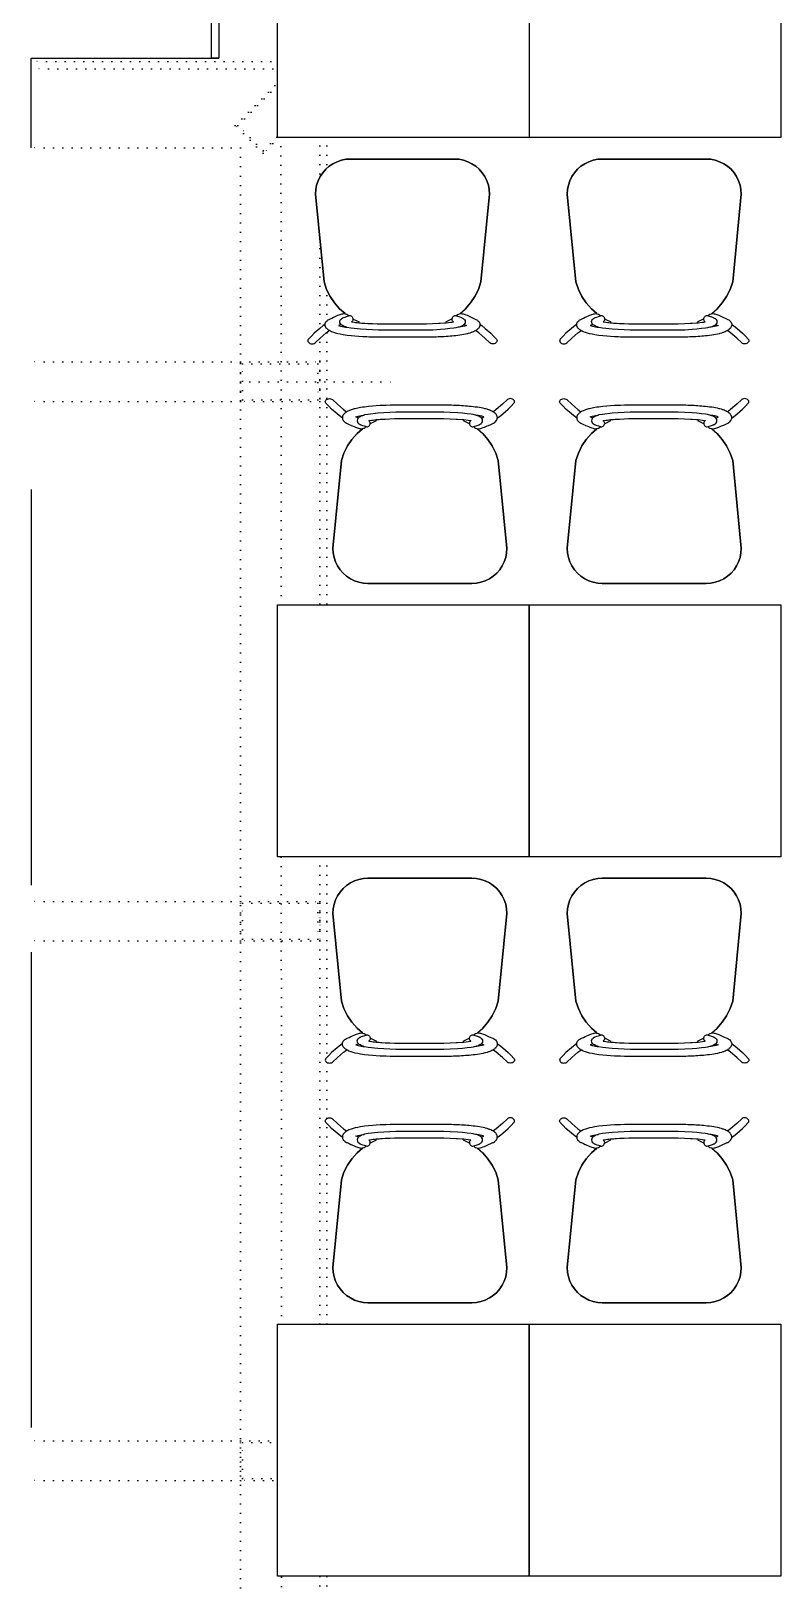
# Model space of a CAD drawing. Header units: inches. Extents: x 19839 to 37459, y -6108 to 838.
# Drawn here: x 36223.6 to 36432.1, y -1971.6 to -1539.6 of the extents above; entities that cross this region are included whole.
import ezdxf

# ---------------------------------------------------------------- set-up
doc = ezdxf.new("R2010")
doc.units = ezdxf.units.IN
doc.header["$MEASUREMENT"] = 0
for name, pattern in [('DASHDOTX2', [50.8, 25.4, -12.7, 0, -12.7]), ('DOT', [0.25, 0, -0.25]), ('DOTX2', [12.7, 0, -12.7])]:
    doc.linetypes.add(name, pattern=pattern)
for name, color, linetype in [('01_Existing Wall Hatch', 251, 'Continuous'), ('2-SPS-VLF', 11, 'Continuous'), ('AVM100_02_CELIK GIYDIRME-PROFIL', 10, 'Continuous'), ('AVM100_02_CELIK-GIYDIRME-AKS015', 21, 'DASHDOTX2'), ('AVM100_02_KAPEN-CAM-GORUNUS', 253, 'Continuous'), ('AVM100_02_KAPEN_GIYRDIRME CAM01', 83, 'Continuous'), ('AVM100_03_GOR_GIYDIRME-CELIK', 22, 'Continuous'), ('FURNITURE-ATA', 34, 'Continuous'), ('WIPEOUT-ATA', 185, 'DOTX2')]:
    doc.layers.add(name, color=color, linetype=linetype)

# ---------------------------------------------------------------- blocks, each defined once
blk = doc.blocks.new('zemin 2')
at = {"color": 0}
blk.add_line((22069.71, 3983.75), (22121.89, 3983.75), dxfattribs=at)
blk.add_lwpolyline([(22121.89, 4001.25), (22121.89, 3983.75), (22119.89, 3983.75), (22119.89, 4001.25)], close=True, dxfattribs=at)
blk.add_lwpolyline([(22069.71, 3958.75), (22069.71, 3983.75), (22121.89, 3983.75)], dxfattribs=at)
at = {"layer": '2-SPS-VLF', "color": 0, "linetype": 'DOT', "ltscale": 10}
blk.add_line((22127.97, 3958.75), (22069.71, 3958.75), dxfattribs=at)
blk.add_line((22127.97, 3958.75), (22069.71, 3958.75), dxfattribs=at)
at = {"layer": 'AVM100_02_CELIK GIYDIRME-PROFIL', "color": 0, "linetype": 'DOT', "ltscale": 10}
for p, q in [((22126.49, 3965.04), (22142.04, 3980.6)), ((22126.49, 3965.04), (22142.04, 3980.6)), ((22126.49, 3965.04), (22142.04, 3980.6)), ((22126.49, 3965.04), (22142.04, 3980.6)), ((22127.19, 3965.04), (22142.04, 3979.89)), ((22127.19, 3965.04), (22142.04, 3979.89)), ((22127.19, 3965.04), (22142.04, 3979.89)), ((22127.19, 3965.04), (22142.04, 3979.89)), ((22142.04, 3980.6), (22149.82, 3972.82)), ((22142.04, 3980.6), (22149.82, 3972.82)), ((22142.04, 3980.6), (22149.82, 3972.82)), ((22142.04, 3980.6), (22149.82, 3972.82)), ((22142.04, 3979.89), (22149.11, 3972.82)), ((22142.04, 3979.89), (22149.11, 3972.82)), ((22142.04, 3979.89), (22149.11, 3972.82)), ((22142.04, 3979.89), (22149.11, 3972.82)), ((22149.82, 3972.82), (22134.27, 3957.26)), ((22149.11, 3972.82), (22134.27, 3957.97)), ((22149.82, 3972.82), (22134.27, 3957.26)), ((22149.11, 3972.82), (22134.27, 3957.97)), ((22149.82, 3972.82), (22134.27, 3957.26)), ((22149.11, 3972.82), (22134.27, 3957.97)), ((22149.11, 3972.82), (22134.27, 3957.97)), ((22149.82, 3972.82), (22134.27, 3957.26)), ((22134.27, 3957.26), (22126.49, 3965.04)), ((22134.27, 3957.26), (22126.49, 3965.04)), ((22134.27, 3957.26), (22126.49, 3965.04)), ((22134.27, 3957.26), (22126.49, 3965.04)), ((22134.27, 3957.97), (22127.19, 3965.04)), ((22134.27, 3957.97), (22127.19, 3965.04)), ((22134.27, 3957.97), (22127.19, 3965.04)), ((22134.27, 3957.97), (22127.19, 3965.04)), ((22127.97, 3888.25), (22127.97, 3899.25)), ((22127.97, 3899.25), (22149.97, 3899.25)), ((22127.97, 3888.25), (22127.97, 3899.25)), ((22127.97, 3899.25), (22149.97, 3899.25)), ((22128.47, 3888.75), (22128.47, 3898.75)), ((22128.47, 3898.75), (22149.47, 3898.75)), ((22128.47, 3888.75), (22128.47, 3898.75)), ((22128.47, 3898.75), (22149.47, 3898.75)), ((22149.47, 3898.75), (22149.47, 3888.75)), ((22149.47, 3898.75), (22149.47, 3888.75)), ((22149.97, 3899.25), (22149.97, 3888.25)), ((22149.97, 3899.25), (22149.97, 3888.25)), ((22149.47, 3888.75), (22128.47, 3888.75)), ((22149.47, 3888.75), (22128.47, 3888.75)), ((22149.97, 3888.25), (22127.97, 3888.25)), ((22149.97, 3888.25), (22127.97, 3888.25)), ((22127.97, 3738.25), (22127.97, 3749.25)), ((22127.97, 3749.25), (22149.97, 3749.25)), ((22127.97, 3738.25), (22127.97, 3749.25)), ((22127.97, 3749.25), (22149.97, 3749.25)), ((22128.47, 3738.75), (22128.47, 3748.75)), ((22128.47, 3748.75), (22149.47, 3748.75)), ((22128.47, 3738.75), (22128.47, 3748.75)), ((22128.47, 3748.75), (22149.47, 3748.75)), ((22149.47, 3748.75), (22149.47, 3738.75)), ((22149.47, 3748.75), (22149.47, 3738.75)), ((22149.97, 3749.25), (22149.97, 3738.25)), ((22149.97, 3749.25), (22149.97, 3738.25)), ((22149.97, 3738.25), (22127.97, 3738.25)), ((22149.97, 3738.25), (22127.97, 3738.25)), ((22149.47, 3738.75), (22128.47, 3738.75)), ((22149.47, 3738.75), (22128.47, 3738.75)), ((22127.97, 3588.25), (22127.97, 3599.25)), ((22127.97, 3599.25), (22149.97, 3599.25)), ((22127.97, 3588.25), (22127.97, 3599.25)), ((22127.97, 3599.25), (22149.97, 3599.25)), ((22149.97, 3599.25), (22149.97, 3588.25)), ((22149.97, 3599.25), (22149.97, 3588.25)), ((22128.47, 3588.75), (22128.47, 3598.75)), ((22128.47, 3598.75), (22149.47, 3598.75)), ((22128.47, 3588.75), (22128.47, 3598.75)), ((22128.47, 3598.75), (22149.47, 3598.75)), ((22149.47, 3598.75), (22149.47, 3588.75)), ((22149.47, 3598.75), (22149.47, 3588.75)), ((22149.97, 3588.25), (22127.97, 3588.25)), ((22149.97, 3588.25), (22127.97, 3588.25)), ((22149.47, 3588.75), (22128.47, 3588.75)), ((22149.47, 3588.75), (22128.47, 3588.75))]:
    blk.add_line(p, q, dxfattribs=at)
at = {"layer": 'AVM100_02_CELIK-GIYDIRME-AKS015', "color": 0, "linetype": 'DOT', "ltscale": 10}
for p, q in [((22127.97, 3893.75), (22171.97, 3893.75)), ((22151.97, 3743.75), (22171.97, 3743.75)), ((22151.97, 3593.75), (22171.97, 3593.75))]:
    blk.add_line(p, q, dxfattribs=at)
at = {"layer": 'AVM100_02_KAPEN-CAM-GORUNUS', "color": 0, "linetype": 'DOT', "ltscale": 10}
blk.add_line((22139.19, 3969.54), (22139.64, 2924.56), dxfattribs=at)
at = {"layer": 'AVM100_02_KAPEN_GIYRDIRME CAM01', "color": 0, "linetype": 'DOT', "ltscale": 10}
for p, q in [((22151.97, 3982.75), (22069.71, 3982.75)), ((22149.97, 3980.75), (22069.71, 3980.75)), ((22149.97, 3982.75), (22149.97, 3509.55)), ((22149.97, 3982.75), (22149.97, 3509.55)), ((22151.97, 3982.75), (22151.97, 3509.55)), ((22151.97, 3982.75), (22151.97, 3509.55)), ((22149.97, 3744.75), (22151.97, 3744.75)), ((22149.97, 3744.75), (22151.97, 3744.75)), ((22149.97, 3742.75), (22151.97, 3742.75)), ((22149.97, 3742.75), (22151.97, 3742.75)), ((22149.97, 3594.75), (22151.97, 3594.75)), ((22149.97, 3594.75), (22151.97, 3594.75)), ((22149.97, 3592.75), (22151.97, 3592.75)), ((22149.97, 3592.75), (22151.97, 3592.75))]:
    blk.add_line(p, q, dxfattribs=at)
at = {"layer": 'AVM100_03_GOR_GIYDIRME-CELIK', "color": 0, "linetype": 'DOT', "ltscale": 10}
for p, q in [((22127.97, 3958.75), (22127.97, 2934.25, 0)), ((22127.97, 3899.25), (22069.71, 3899.25)), ((22127.97, 3888.25), (22069.71, 3888.25)), ((22127.97, 3749.25), (22069.71, 3749.25)), ((22127.97, 3738.25), (22069.71, 3738.25)), ((22127.97, 3599.25), (22069.71, 3599.25)), ((22127.97, 3588.25), (22069.71, 3588.25))]:
    blk.add_line(p, q, dxfattribs=at)
at = {"layer": 'AVM100_03_GOR_GIYDIRME-CELIK', "color": 0, "linetype": 'ByBlock'}
for p, q in [((22069.71, 3863.75), (22069.71, 3753.73)), ((22069.71, 3735.12), (22069.71, 3602.93))]:
    blk.add_line(p, q, dxfattribs=at)
blk = doc.blocks.new('thornet1')
blk.add_wipeout([(16835.53, -12716.7), (16835.76, -12715.53), (16836.67, -12713.34), (16838.12, -12711.45), (16840, -12710.01), (16841.07, -12709.48), (16843.96, -12708.83), (16846.34, -12708.96), (16852.41, -12709.56), (16861.16, -12710.42), (16867.28, -12711.02), (16870.14, -12712.13), (16872.75, -12713.71), (16874.29, -12715.06), (16875.5, -12716.44), (16875.65, -12715.48), (16876.18, -12714.09), (16876.92, -12712.47), (16877.5, -12711.64), (16878, -12711.3), (16878.48, -12711.01), (16879.36, -12709.89), (16880.62, -12708.45), (16882.34, -12706.86), (16882.83, -12706.9), (16883.17, -12707.25), (16883.34, -12707.91), (16883.17, -12708.57), (16882.68, -12709.12), (16881.86, -12709.97), (16880.93, -12711.04), (16879.95, -12712.29), (16880.21, -12712.93), (16880.77, -12714.78), (16881.33, -12718.54), (16881.6, -12723.15), (16881.61, -12729.45), (16881.61, -12739.01), (16881.52, -12741.65), (16881.33, -12744.15), (16880.94, -12747.1), (16880.44, -12749.14), (16880.22, -12750.76), (16881.18, -12751.92), (16882.29, -12753.16), (16883.08, -12753.97), (16883.34, -12754.78), (16883.11, -12755.55), (16882.65, -12755.85), (16882.16, -12755.72), (16880.47, -12754.06), (16878.9, -12752.23), (16878.34, -12751.49), (16877.3, -12750.84), (16876.56, -12749.46), (16875.8, -12747.65), (16875.59, -12747.01), (16874.9, -12746.93), (16874.29, -12747.63), (16872.29, -12749.28), (16870.67, -12750.3), (16868.25, -12751.34), (16867.28, -12751.67), (16845.12, -12753.84), (16844.02, -12753.95), (16840.97, -12753.16), (16838.56, -12751.63), (16837, -12749.84), (16835.76, -12747.15), (16835.45, -12744.81), (16835.45, -12736.61)]).dxf.layer = 'WIPEOUT-ATA'
at = {"layer": 'FURNITURE-ATA'}
for p, q in [((16839.01, -12710.67, 61.43), (16838.12, -12711.45, 61.43)), ((16839.01, -12710.67, 58.87), (16838.12, -12711.45, 58.87)), ((16840, -12710.01, 61.43), (16839.01, -12710.67, 61.43)), ((16840, -12710.01, 58.87), (16839.01, -12710.67, 58.87)), ((16841.07, -12709.48, 61.43), (16840, -12710.01, 61.43)), ((16841.07, -12709.48, 58.87), (16840, -12710.01, 58.87)), ((16842.19, -12709.1, 61.43), (16841.07, -12709.48, 61.43)), ((16842.19, -12709.1, 58.87), (16841.07, -12709.48, 58.87)), ((16843.36, -12708.87, 61.43), (16842.19, -12709.1, 61.43)), ((16843.36, -12708.87, 58.87), (16842.19, -12709.1, 58.87)), ((16844.56, -12708.79, 61.43), (16843.36, -12708.87, 61.43)), ((16844.56, -12708.79, 58.87), (16843.36, -12708.87, 58.87)), ((16867.28, -12711.02, 61.43), (16844.56, -12708.79, 61.43)), ((16867.28, -12711.02, 58.87), (16844.56, -12708.79, 58.87)), ((16869.23, -12711.68, 61.43), (16867.28, -12711.02, 61.43)), ((16869.23, -12711.68, 58.87), (16867.28, -12711.02, 58.87)), ((16836.14, -12714.41, 61.43), (16835.76, -12715.53, 61.43)), ((16836.14, -12714.41, 58.87), (16835.76, -12715.53, 58.87)), ((16836.67, -12713.34, 61.43), (16836.14, -12714.41, 61.43)), ((16836.67, -12713.34, 58.87), (16836.14, -12714.41, 58.87)), ((16836.14, -12714.41, 58.87), (16836.14, -12714.41, 61.43)), ((16837.33, -12712.35, 61.43), (16836.67, -12713.34, 61.43)), ((16837.33, -12712.35, 58.87), (16836.67, -12713.34, 58.87)), ((16836.67, -12713.34, 58.87), (16836.67, -12713.34, 61.43)), ((16838.12, -12711.45, 61.43), (16837.33, -12712.35, 61.43)), ((16838.12, -12711.45, 58.87), (16837.33, -12712.35, 58.87)), ((16871.06, -12712.58, 61.43), (16869.23, -12711.68, 61.43)), ((16871.06, -12712.58, 58.87), (16869.23, -12711.68, 58.87)), ((16869.23, -12711.68, 58.87), (16869.23, -12711.68, 61.43)), ((16872.75, -12713.71, 61.43), (16871.06, -12712.58, 61.43)), ((16872.75, -12713.71, 58.87), (16871.06, -12712.58, 58.87)), ((16871.06, -12712.58, 58.87), (16871.06, -12712.58, 61.43)), ((16874.29, -12715.06, 61.43), (16872.75, -12713.71, 61.43)), ((16874.29, -12715.06, 58.87), (16872.75, -12713.71, 58.87)), ((16872.75, -12713.71, 58.87), (16872.75, -12713.71, 61.43)), ((16875.5, -12716.44, 58.87), (16874.29, -12715.06, 58.87)), ((16835.53, -12716.7, 61.43), (16835.45, -12717.87, 61.43)), ((16835.53, -12716.7, 58.87), (16835.45, -12717.87, 58.87)), ((16835.45, -12717.87, 58.87), (16835.45, -12717.87, 61.43)), ((16835.45, -12717.87, 61.43), (16835.45, -12744.81, 61.43)), ((16835.45, -12717.87, 58.87), (16835.45, -12744.81, 58.87)), ((16835.76, -12715.53, 61.43), (16835.53, -12716.7, 61.43)), ((16835.76, -12715.53, 58.87), (16835.53, -12716.7, 58.87)), ((16835.53, -12716.7, 58.87), (16835.53, -12716.7, 61.43)), ((16835.76, -12715.53, 58.87), (16835.76, -12715.53, 61.43)), ((16877.67, -12720.12, 58.87), (16876.89, -12718.54, 58.87)), ((16876.91, -12744.1, 58.87), (16877.67, -12742.57, 58.87)), ((16877.67, -12742.57, 58.87), (16877.67, -12742.57, 61.43)), ((16835.45, -12744.81, 58.87), (16835.45, -12744.81, 61.43)), ((16835.45, -12744.81, 61.43), (16835.53, -12745.99, 61.43)), ((16835.45, -12744.81, 58.87), (16835.53, -12745.99, 58.87)), ((16835.53, -12745.99, 61.43), (16835.76, -12747.15, 61.43)), ((16835.53, -12745.99, 58.87), (16835.53, -12745.99, 61.43)), ((16835.53, -12745.99, 58.87), (16835.76, -12747.15, 58.87)), ((16835.76, -12747.15, 61.43), (16836.14, -12748.28, 61.43)), ((16835.76, -12747.15, 58.87), (16835.76, -12747.15, 61.43)), ((16835.76, -12747.15, 58.87), (16836.14, -12748.28, 58.87)), ((16874.29, -12747.63, 61.43), (16875.51, -12746.23, 120.3)), ((16874.29, -12747.63, 58.87), (16875.51, -12746.23, 117.75)), ((16875.51, -12746.23, 117.75), (16875.51, -12746.23, 120.3)), ((16836.14, -12748.28, 61.43), (16836.67, -12749.35, 61.43)), ((16836.14, -12748.28, 58.87), (16836.14, -12748.28, 61.43)), ((16836.14, -12748.28, 58.87), (16836.67, -12749.35, 58.87)), ((16836.67, -12749.35, 61.43), (16837.33, -12750.34, 61.43)), ((16836.67, -12749.35, 58.87), (16836.67, -12749.35, 61.43)), ((16836.67, -12749.35, 58.87), (16837.33, -12750.34, 58.87)), ((16837.33, -12750.34, 61.43), (16838.12, -12751.23, 61.43)), ((16837.33, -12750.34, 58.87), (16837.33, -12750.34, 61.43)), ((16837.33, -12750.34, 58.87), (16838.12, -12751.23, 58.87)), ((16838.12, -12751.23, 61.43), (16839.01, -12752.02, 61.43)), ((16838.12, -12751.23, 58.87), (16838.12, -12751.23, 61.43)), ((16838.12, -12751.23, 58.87), (16839.01, -12752.02, 58.87)), ((16867.28, -12751.67, 61.43), (16869.23, -12751.01, 61.43)), ((16867.28, -12751.67, 58.87), (16869.23, -12751.01, 58.87)), ((16869.23, -12751.01, 61.43), (16871.06, -12750.11, 61.43)), ((16869.23, -12751.01, 58.87), (16871.06, -12750.11, 58.87)), ((16869.23, -12751.01, 58.87), (16869.23, -12751.01, 61.43)), ((16871.06, -12750.11, 61.43), (16872.75, -12748.97, 61.43)), ((16871.06, -12750.11, 58.87), (16872.75, -12748.97, 58.87)), ((16871.06, -12750.11, 58.87), (16871.06, -12750.11, 61.43)), ((16872.75, -12748.97, 61.43), (16874.29, -12747.63, 61.43)), ((16872.75, -12748.97, 58.87), (16874.29, -12747.63, 58.87)), ((16872.75, -12748.97, 58.87), (16872.75, -12748.97, 61.43)), ((16874.29, -12747.63, 58.87), (16874.29, -12747.63, 61.43)), ((16839.01, -12752.02, 61.43), (16840, -12752.68, 61.43)), ((16839.01, -12752.02, 58.87), (16839.01, -12752.02, 61.43)), ((16839.01, -12752.02, 58.87), (16840, -12752.68, 58.87)), ((16840, -12752.68, 61.43), (16841.07, -12753.2, 61.43)), ((16840, -12752.68, 58.87), (16840, -12752.68, 61.43)), ((16840, -12752.68, 58.87), (16841.07, -12753.2, 58.87)), ((16841.07, -12753.2, 61.43), (16842.19, -12753.59, 61.43)), ((16841.07, -12753.2, 58.87), (16841.07, -12753.2, 61.43)), ((16841.07, -12753.2, 58.87), (16842.19, -12753.59, 58.87)), ((16842.19, -12753.59, 61.43), (16843.36, -12753.82, 61.43)), ((16842.19, -12753.59, 58.87), (16842.19, -12753.59, 61.43)), ((16842.19, -12753.59, 58.87), (16843.36, -12753.82, 58.87)), ((16843.36, -12753.82, 61.43), (16844.56, -12753.9, 61.43)), ((16843.36, -12753.82, 58.87), (16844.56, -12753.9, 58.87)), ((16844.56, -12753.9, 61.43), (16867.28, -12751.67, 61.43)), ((16844.56, -12753.9, 58.87), (16867.28, -12751.67, 58.87)), ((16844.56, -12753.9, 58.87), (16844.56, -12753.9, 61.43)), ((16867.28, -12751.67, 58.87), (16867.28, -12751.67, 61.43))]:
    blk.add_line(p, q, dxfattribs=at)
for points, elevation in [([(16878.34, -12711.2), (16878.61, -12710.82), (16879.36, -12709.89), (16880.62, -12708.45), (16881.36, -12707.73), (16882.16, -12706.97)], 33.45), ([(16882.16, -12706.97), (16882.34, -12706.86), (16882.55, -12706.82), (16882.75, -12706.86), (16882.94, -12706.97), (16883.11, -12707.14), (16883.23, -12707.36), (16883.31, -12707.63), (16883.34, -12707.91), (16883.31, -12708.19), (16883.23, -12708.45), (16883.11, -12708.68), (16881.86, -12709.97), (16880.5, -12711.55), (16879.95, -12712.29)], 16.77), ([(16876.03, -12717.37), (16875.82, -12717.17), (16875.66, -12716.9), (16875.55, -12716.55), (16875.52, -12716.22), (16875.56, -12715.84), (16875.61, -12715.61), (16875.69, -12715.36), (16875.84, -12714.91), (16875.95, -12714.62), (16876.09, -12714.28), (16876.26, -12713.9), (16876.41, -12713.57), (16876.67, -12712.99), (16876.92, -12712.47), (16877, -12712.3), (16877.16, -12712.04), (16877.25, -12711.9), (16877.35, -12711.79), (16877.56, -12711.58), (16877.66, -12711.5), (16877.9, -12711.37), (16878.01, -12711.32), (16878.27, -12711.28), (16878.38, -12711.26), (16878.5, -12711.28), (16878.76, -12711.32), (16878.88, -12711.37), (16879.12, -12711.5), (16879.24, -12711.58), (16879.37, -12711.7), (16879.57, -12711.9), (16879.69, -12712.04), (16879.82, -12712.22), (16879.95, -12712.43), (16880.09, -12712.68), (16880.21, -12712.93), (16880.33, -12713.22), (16880.4, -12713.42), (16880.44, -12713.55), (16880.56, -12713.92), (16880.67, -12714.33), (16880.72, -12714.56), (16880.82, -12714.99), (16880.92, -12715.45), (16881.01, -12715.94), (16881.09, -12716.46), (16881.16, -12717), (16881.23, -12717.56), (16881.28, -12718.05), (16881.33, -12718.54), (16881.37, -12719.03), (16881.41, -12719.52), (16881.45, -12720.04), (16881.49, -12720.54), (16881.52, -12721.04), (16881.54, -12721.57), (16881.56, -12722.09), (16881.58, -12722.62), (16881.6, -12723.15), (16881.61, -12723.68), (16881.61, -12739.01), (16881.58, -12740.07), (16881.56, -12740.59), (16881.52, -12741.65), (16881.45, -12742.65), (16881.37, -12743.66), (16881.28, -12744.64), (16881.16, -12745.69), (16881.09, -12746.23), (16881.01, -12746.74), (16880.87, -12747.46), (16880.73, -12748.1), (16880.65, -12748.41), (16880.44, -12749.14), (16880.21, -12749.76), (16880.09, -12750.01), (16879.97, -12750.21), (16879.82, -12750.47), (16879.69, -12750.64), (16879.57, -12750.79), (16879.37, -12750.99), (16879.24, -12751.1), (16879.12, -12751.19), (16878.88, -12751.31), (16878.76, -12751.36), (16878.38, -12751.42), (16878.01, -12751.36), (16877.9, -12751.31), (16877.66, -12751.19), (16877.56, -12751.1), (16877.35, -12750.9), (16877.25, -12750.79), (16877.16, -12750.64), (16877, -12750.38), (16876.92, -12750.21), (16876.67, -12749.69), (16876.45, -12749.22), (16876.41, -12749.12), (16876.26, -12748.79), (16876.09, -12748.41), (16875.95, -12748.07), (16875.84, -12747.77), (16875.75, -12747.52), (16875.65, -12747.21), (16875.59, -12747.01), (16875.56, -12746.88), (16875.55, -12746.8), (16875.52, -12746.47), (16875.54, -12746.2), (16875.55, -12746.13), (16875.56, -12746.1), (16875.66, -12745.79), (16875.82, -12745.52), (16876.03, -12745.31)], 60.9), ([(16878.3, -12715.4), (16878.31, -12715.39), (16878.48, -12715.04), (16878.61, -12714.78), (16878.76, -12715.31), (16878.93, -12716.15), (16879, -12716.59), (16879.05, -12716.88)], 84.47), ([(16878.3, -12747.28), (16878.31, -12747.3), (16878.48, -12747.64), (16878.61, -12747.91), (16878.76, -12747.38), (16878.93, -12746.54), (16879, -12746.1), (16879.05, -12745.8)], 84.47), ([(16882.16, -12755.72), (16882.34, -12755.83), (16882.55, -12755.86), (16882.75, -12755.83), (16882.94, -12755.72), (16883.11, -12755.55), (16883.23, -12755.32), (16883.31, -12755.06), (16883.34, -12754.78), (16883.31, -12754.5), (16883.23, -12754.23), (16883.11, -12754.01), (16881.86, -12752.71), (16880.5, -12751.13), (16879.95, -12750.39)], 16.77), ([(16878.34, -12751.49), (16878.61, -12751.86), (16879.36, -12752.8), (16880.62, -12754.24), (16881.36, -12754.95), (16882.16, -12755.72)], 33.45)]:
    blk.add_lwpolyline(points, dxfattribs=dict(at, elevation=elevation))
at = {"layer": 'FURNITURE-ATA', "elevation": 72.41}
blk.add_lwpolyline([(16876.02, -12745.09), (16876.02, -12744.9), (16876.08, -12744.71), (16876.19, -12744.54), (16876.35, -12744.39), (16876.54, -12744.28), (16876.75, -12744.21), (16876.96, -12744.19), (16877.17, -12744.22), (16877.36, -12744.29), (16877.51, -12744.4), (16877.61, -12744.55), (16877.62, -12744.57), (16877.63, -12744.51), (16877.74, -12743.88), (16877.79, -12743.48), (16877.84, -12743.1), (16877.89, -12742.69), (16877.92, -12742.27), (16877.95, -12741.89), (16877.98, -12741.51), (16878.01, -12741.13), (16878.05, -12740.34), (16878.11, -12739.15), (16878.14, -12737.93), (16878.15, -12737.52), (16878.15, -12725.16), (16878.11, -12723.54), (16878.03, -12721.95), (16878.01, -12721.56), (16877.92, -12720.42), (16877.89, -12720), (16877.74, -12718.84), (16877.69, -12718.49), (16877.63, -12718.17), (16877.62, -12718.12), (16877.61, -12718.14), (16877.51, -12718.28), (16877.36, -12718.4), (16877.17, -12718.47), (16876.96, -12718.5), (16876.75, -12718.47), (16876.54, -12718.4), (16876.35, -12718.29), (16876.19, -12718.15), (16876.08, -12717.98), (16876.02, -12717.79), (16876.02, -12717.6), (16876.47, -12716.26), (16876.54, -12716.07), (16876.57, -12715.98), (16876.59, -12715.93), (16876.65, -12715.82), (16876.78, -12715.6), (16876.84, -12715.51), (16877.01, -12715.34), (16877.07, -12715.28), (16877.33, -12715.14), (16877.61, -12715.09), (16877.9, -12715.13), (16878.17, -12715.28), (16878.24, -12715.35), (16878.41, -12715.51), (16878.49, -12715.6), (16878.56, -12715.72), (16878.76, -12716.07), (16878.84, -12716.23), (16878.91, -12716.43), (16878.99, -12716.67), (16879.06, -12716.94), (16879.15, -12717.27), (16879.2, -12717.55), (16879.29, -12718.08), (16879.41, -12719.11), (16879.55, -12720.29), (16879.64, -12721.51), (16879.76, -12723.46), (16879.79, -12725.16), (16879.82, -12737.55), (16879.58, -12742.21), (16879.26, -12744.77), (16879.09, -12745.67), (16878.98, -12746.02), (16878.84, -12746.45), (16878.62, -12746.86), (16878.49, -12747.08), (16878.41, -12747.18), (16878.17, -12747.41), (16877.9, -12747.55), (16877.61, -12747.6), (16877.34, -12747.55), (16877.07, -12747.41), (16876.84, -12747.18), (16876.78, -12747.08), (16876.65, -12746.87), (16876.59, -12746.76), (16876.54, -12746.62), (16876.39, -12746.2), (16876.26, -12745.81), (16876.08, -12745.27)], close=True, dxfattribs=at)
at = {"layer": 'FURNITURE-ATA'}
mesh = blk.add_polyface(dxfattribs=at)
corners = [(16839.01, -12710.67, 61.43), (16838.12, -12711.45, 58.87), (16838.12, -12711.45, 61.43), (16839.01, -12710.67, 58.87)]
mesh.append_faces([[corners[k] for k in face] for face in [(0, 1, 2), (1, 0, 3)]], dxfattribs={"vtx0": -1})
mesh = blk.add_polyface(dxfattribs=at)
corners = [(16840, -12710.01, 61.43), (16839.01, -12710.67, 58.87), (16839.01, -12710.67, 61.43), (16840, -12710.01, 58.87)]
mesh.append_faces([[corners[k] for k in face] for face in [(0, 1, 2), (1, 0, 3)]], dxfattribs={"vtx0": -1})
mesh = blk.add_polyface(dxfattribs=at)
corners = [(16841.07, -12709.48, 61.43), (16840, -12710.01, 58.87), (16840, -12710.01, 61.43), (16841.07, -12709.48, 58.87)]
mesh.append_faces([[corners[k] for k in face] for face in [(0, 1, 2), (1, 0, 3)]], dxfattribs={"vtx0": -1})
mesh = blk.add_polyface(dxfattribs=at)
corners = [(16842.19, -12709.1, 61.43), (16841.07, -12709.48, 58.87), (16841.07, -12709.48, 61.43), (16842.19, -12709.1, 58.87)]
mesh.append_faces([[corners[k] for k in face] for face in [(0, 1, 2), (1, 0, 3)]], dxfattribs={"vtx0": -1})
mesh = blk.add_polyface(dxfattribs=at)
corners = [(16843.36, -12708.87, 61.43), (16842.19, -12709.1, 58.87), (16842.19, -12709.1, 61.43), (16843.36, -12708.87, 58.87)]
mesh.append_faces([[corners[k] for k in face] for face in [(0, 1, 2), (1, 0, 3)]], dxfattribs={"vtx0": -1})
mesh = blk.add_polyface(dxfattribs=at)
corners = [(16844.56, -12708.79, 61.43), (16843.36, -12708.87, 58.87), (16843.36, -12708.87, 61.43), (16844.56, -12708.79, 58.87)]
mesh.append_faces([[corners[k] for k in face] for face in [(0, 1, 2), (1, 0, 3)]], dxfattribs={"vtx0": -1})
mesh = blk.add_polyface(dxfattribs=at)
corners = [(16867.28, -12711.02, 61.43), (16844.56, -12708.79, 58.87), (16844.56, -12708.79, 61.43), (16867.28, -12711.02, 58.87)]
mesh.append_faces([[corners[k] for k in face] for face in [(0, 1, 2), (1, 0, 3)]], dxfattribs={"vtx0": -1})
mesh = blk.add_polyface(dxfattribs=at)
corners = [(16869.23, -12711.68, 61.43), (16867.28, -12711.02, 58.87), (16867.28, -12711.02, 61.43), (16869.23, -12711.68, 58.87)]
mesh.append_faces([[corners[k] for k in face] for face in [(0, 1, 2), (1, 0, 3)]], dxfattribs={"vtx0": -1})
mesh = blk.add_polyface(dxfattribs=at)
corners = [(16835.76, -12715.53, 61.43), (16836.14, -12714.41, 58.87), (16835.76, -12715.53, 58.87), (16836.14, -12714.41, 61.43)]
mesh.append_faces([[corners[k] for k in face] for face in [(0, 1, 2), (1, 0, 3)]], dxfattribs={"vtx0": -1})
mesh = blk.add_polyface(dxfattribs=at)
corners = [(16836.14, -12714.41, 61.43), (16836.67, -12713.34, 58.87), (16836.14, -12714.41, 58.87), (16836.67, -12713.34, 61.43)]
mesh.append_faces([[corners[k] for k in face] for face in [(0, 1, 2), (1, 0, 3)]], dxfattribs={"vtx0": -1})
mesh = blk.add_polyface(dxfattribs=at)
corners = [(16836.67, -12713.34, 58.87), (16837.33, -12712.35, 61.43), (16837.33, -12712.35, 58.87), (16836.67, -12713.34, 61.43)]
mesh.append_faces([[corners[k] for k in face] for face in [(0, 1, 2), (1, 0, 3)]], dxfattribs={"vtx0": -1})
mesh = blk.add_polyface(dxfattribs=at)
corners = [(16837.33, -12712.35, 61.43), (16838.12, -12711.45, 58.87), (16837.33, -12712.35, 58.87), (16838.12, -12711.45, 61.43)]
mesh.append_faces([[corners[k] for k in face] for face in [(0, 1, 2), (1, 0, 3)]], dxfattribs={"vtx0": -1})
mesh = blk.add_polyface(dxfattribs=at)
corners = [(16871.06, -12712.58, 61.43), (16869.23, -12711.68, 58.87), (16869.23, -12711.68, 61.43), (16871.06, -12712.58, 58.87)]
mesh.append_faces([[corners[k] for k in face] for face in [(0, 1, 2), (1, 0, 3)]], dxfattribs={"vtx0": -1})
mesh = blk.add_polyface(dxfattribs=at)
corners = [(16872.75, -12713.71, 61.43), (16871.06, -12712.58, 58.87), (16871.06, -12712.58, 61.43), (16872.75, -12713.71, 58.87)]
mesh.append_faces([[corners[k] for k in face] for face in [(0, 1, 2), (1, 0, 3)]], dxfattribs={"vtx0": -1})
mesh = blk.add_polyface(dxfattribs=at)
corners = [(16874.29, -12715.06, 61.43), (16872.75, -12713.71, 58.87), (16872.75, -12713.71, 61.43), (16874.29, -12715.06, 58.87)]
mesh.append_faces([[corners[k] for k in face] for face in [(0, 1, 2), (1, 0, 3)]], dxfattribs={"vtx0": -1})
mesh = blk.add_polyface(dxfattribs=at)
corners = [(16835.45, -12717.87, 61.43), (16835.53, -12716.7, 58.87), (16835.45, -12717.87, 58.87), (16835.53, -12716.7, 61.43)]
mesh.append_faces([[corners[k] for k in face] for face in [(0, 1, 2), (1, 0, 3)]], dxfattribs={"vtx0": -1})
mesh = blk.add_polyface(dxfattribs=at)
corners = [(16835.45, -12744.81, 61.43), (16835.45, -12717.87, 58.87), (16835.45, -12744.81, 58.87), (16835.45, -12717.87, 61.43)]
mesh.append_faces([[corners[k] for k in face] for face in [(0, 1, 2), (1, 0, 3)]], dxfattribs={"vtx0": -1})
mesh = blk.add_polyface(dxfattribs=at)
corners = [(16835.53, -12716.7, 61.43), (16835.76, -12715.53, 58.87), (16835.53, -12716.7, 58.87), (16835.76, -12715.53, 61.43)]
mesh.append_faces([[corners[k] for k in face] for face in [(0, 1, 2), (1, 0, 3)]], dxfattribs={"vtx0": -1})
mesh = blk.add_polyface(dxfattribs=at)
corners = [(16835.53, -12745.99, 61.43), (16835.45, -12744.81, 58.87), (16835.53, -12745.99, 58.87), (16835.45, -12744.81, 61.43)]
mesh.append_faces([[corners[k] for k in face] for face in [(0, 1, 2), (1, 0, 3)]], dxfattribs={"vtx0": -1})
mesh = blk.add_polyface(dxfattribs=at)
corners = [(16835.76, -12747.15, 61.43), (16835.53, -12745.99, 58.87), (16835.76, -12747.15, 58.87), (16835.53, -12745.99, 61.43)]
mesh.append_faces([[corners[k] for k in face] for face in [(0, 1, 2), (1, 0, 3)]], dxfattribs={"vtx0": -1})
mesh = blk.add_polyface(dxfattribs=at)
corners = [(16836.14, -12748.28, 61.43), (16835.76, -12747.15, 58.87), (16836.14, -12748.28, 58.87), (16835.76, -12747.15, 61.43)]
mesh.append_faces([[corners[k] for k in face] for face in [(0, 1, 2), (1, 0, 3)]], dxfattribs={"vtx0": -1})
mesh = blk.add_polyface(dxfattribs=at)
corners = [(16875.51, -12746.23, 117.75), (16874.29, -12747.63, 61.43), (16874.29, -12747.63, 58.87), (16875.51, -12746.23, 120.3)]
mesh.append_faces([[corners[k] for k in face] for face in [(0, 1, 2), (1, 0, 3)]], dxfattribs={"vtx0": -1})
mesh = blk.add_polyface(dxfattribs=at)
corners = [(16836.67, -12749.35, 61.43), (16836.14, -12748.28, 58.87), (16836.67, -12749.35, 58.87), (16836.14, -12748.28, 61.43)]
mesh.append_faces([[corners[k] for k in face] for face in [(0, 1, 2), (1, 0, 3)]], dxfattribs={"vtx0": -1})
mesh = blk.add_polyface(dxfattribs=at)
corners = [(16837.33, -12750.34, 61.43), (16836.67, -12749.35, 58.87), (16837.33, -12750.34, 58.87), (16836.67, -12749.35, 61.43)]
mesh.append_faces([[corners[k] for k in face] for face in [(0, 1, 2), (1, 0, 3)]], dxfattribs={"vtx0": -1})
mesh = blk.add_polyface(dxfattribs=at)
corners = [(16838.12, -12751.23, 61.43), (16837.33, -12750.34, 58.87), (16838.12, -12751.23, 58.87), (16837.33, -12750.34, 61.43)]
mesh.append_faces([[corners[k] for k in face] for face in [(0, 1, 2), (1, 0, 3)]], dxfattribs={"vtx0": -1})
mesh = blk.add_polyface(dxfattribs=at)
corners = [(16839.01, -12752.02, 58.87), (16838.12, -12751.23, 61.43), (16838.12, -12751.23, 58.87), (16839.01, -12752.02, 61.43)]
mesh.append_faces([[corners[k] for k in face] for face in [(0, 1, 2), (1, 0, 3)]], dxfattribs={"vtx0": -1})
mesh = blk.add_polyface(dxfattribs=at)
corners = [(16869.23, -12751.01, 58.87), (16867.28, -12751.67, 61.43), (16867.28, -12751.67, 58.87), (16869.23, -12751.01, 61.43)]
mesh.append_faces([[corners[k] for k in face] for face in [(0, 1, 2), (1, 0, 3)]], dxfattribs={"vtx0": -1})
mesh = blk.add_polyface(dxfattribs=at)
corners = [(16871.06, -12750.11, 58.87), (16869.23, -12751.01, 61.43), (16869.23, -12751.01, 58.87), (16871.06, -12750.11, 61.43)]
mesh.append_faces([[corners[k] for k in face] for face in [(0, 1, 2), (1, 0, 3)]], dxfattribs={"vtx0": -1})
mesh = blk.add_polyface(dxfattribs=at)
corners = [(16872.75, -12748.97, 58.87), (16871.06, -12750.11, 61.43), (16871.06, -12750.11, 58.87), (16872.75, -12748.97, 61.43)]
mesh.append_faces([[corners[k] for k in face] for face in [(0, 1, 2), (1, 0, 3)]], dxfattribs={"vtx0": -1})
mesh = blk.add_polyface(dxfattribs=at)
corners = [(16874.29, -12747.63, 58.87), (16872.75, -12748.97, 61.43), (16872.75, -12748.97, 58.87), (16874.29, -12747.63, 61.43)]
mesh.append_faces([[corners[k] for k in face] for face in [(0, 1, 2), (1, 0, 3)]], dxfattribs={"vtx0": -1})
mesh = blk.add_polyface(dxfattribs=at)
corners = [(16840, -12752.68, 58.87), (16839.01, -12752.02, 61.43), (16839.01, -12752.02, 58.87), (16840, -12752.68, 61.43)]
mesh.append_faces([[corners[k] for k in face] for face in [(0, 1, 2), (1, 0, 3)]], dxfattribs={"vtx0": -1})
mesh = blk.add_polyface(dxfattribs=at)
corners = [(16841.07, -12753.2, 58.87), (16840, -12752.68, 61.43), (16840, -12752.68, 58.87), (16841.07, -12753.2, 61.43)]
mesh.append_faces([[corners[k] for k in face] for face in [(0, 1, 2), (1, 0, 3)]], dxfattribs={"vtx0": -1})
mesh = blk.add_polyface(dxfattribs=at)
corners = [(16842.19, -12753.59, 58.87), (16841.07, -12753.2, 61.43), (16841.07, -12753.2, 58.87), (16842.19, -12753.59, 61.43)]
mesh.append_faces([[corners[k] for k in face] for face in [(0, 1, 2), (1, 0, 3)]], dxfattribs={"vtx0": -1})
mesh = blk.add_polyface(dxfattribs=at)
corners = [(16843.36, -12753.82, 58.87), (16842.19, -12753.59, 61.43), (16842.19, -12753.59, 58.87), (16843.36, -12753.82, 61.43)]
mesh.append_faces([[corners[k] for k in face] for face in [(0, 1, 2), (1, 0, 3)]], dxfattribs={"vtx0": -1})
mesh = blk.add_polyface(dxfattribs=at)
corners = [(16844.56, -12753.9, 58.87), (16843.36, -12753.82, 61.43), (16843.36, -12753.82, 58.87), (16844.56, -12753.9, 61.43)]
mesh.append_faces([[corners[k] for k in face] for face in [(0, 1, 2), (1, 0, 3)]], dxfattribs={"vtx0": -1})
mesh = blk.add_polyface(dxfattribs=at)
corners = [(16867.28, -12751.67, 58.87), (16844.56, -12753.9, 61.43), (16844.56, -12753.9, 58.87), (16867.28, -12751.67, 61.43)]
mesh.append_faces([[corners[k] for k in face] for face in [(0, 1, 2), (1, 0, 3)]], dxfattribs={"vtx0": -1})

msp = doc.modelspace()

# ---------------------------------------------------------------- block references
at = {"layer": '01_Existing Wall Hatch'}
msp.add_blockref('zemin 2', (14153.85, -5530.83), dxfattribs=at)

# ---------------------------------------------------------------- next in the draw order: block references
at = {"yscale": 1.073074422310128, "rotation": 270}
for p, xscale, zscale in [((49988.51, 16490.54, -63.18), 1.073074422310128, 1.073074422310128), ((50058.51, 16490.54, -63.18), 1.073074422310128, 1.073074422310128), ((49993.35, -19758.85, -63.18), -1.073074422310128, 1.073074422309985), ((50058.51, -19758.85, -63.18), -1.073074422310128, 1.073074422309985), ((49993.35, 16290.54, -63.18), 1.073074422310128, 1.073074422310128), ((50058.51, 16290.54, -63.18), 1.073074422310128, 1.073074422310128), ((49993.35, -19958.85, -63.18), -1.073074422310128, 1.073074422309985), ((50058.51, -19958.85, -63.18), -1.073074422310128, 1.073074422309985)]:
    msp.add_blockref('thornet1', p, dxfattribs=dict(at, xscale=xscale, zscale=zscale))

# ---------------------------------------------------------------- next in the draw order: wipeouts: each hides what was drawn before it
for points in [[(36432.05, -1569.16), (36432.05, -1499.16), (36362.05, -1499.16), (36362.05, -1569.16)], [(36362.05, -1769.16), (36362.05, -1699.16), (36292.05, -1699.16), (36292.05, -1769.16)], [(36432.05, -1969.16), (36432.05, -1899.16), (36362.05, -1899.16), (36362.05, -1969.16)]]:
    msp.add_wipeout(points).dxf.layer = 'WIPEOUT-ATA'

# ---------------------------------------------------------------- next in the draw order: linework, layer by layer
at = {"layer": 'FURNITURE-ATA'}
msp.add_lwpolyline([(36432.05, -1499.16), (36432.05, -1569.16), (36362.05, -1569.16), (36362.05, -1499.16)], close=True, dxfattribs=at)

# ---------------------------------------------------------------- next in the draw order: wipeouts: each hides what was drawn before it
for points in [[(36432.05, -1769.16), (36432.05, -1699.16), (36362.05, -1699.16), (36362.05, -1769.16)], [(36362.05, -1969.16), (36362.05, -1899.16), (36292.05, -1899.16), (36292.05, -1969.16)]]:
    msp.add_wipeout(points).dxf.layer = 'WIPEOUT-ATA'

# ---------------------------------------------------------------- next in the draw order: linework, layer by layer
for points in [[(36362.05, -1699.16), (36362.05, -1769.16), (36292.05, -1769.16), (36292.05, -1699.16)], [(36432.05, -1699.16), (36432.05, -1769.16), (36362.05, -1769.16), (36362.05, -1699.16)], [(36362.05, -1899.16), (36362.05, -1969.16), (36292.05, -1969.16), (36292.05, -1899.16)], [(36432.05, -1899.16), (36432.05, -1969.16), (36362.05, -1969.16), (36362.05, -1899.16)]]:
    msp.add_lwpolyline(points, close=True, dxfattribs=at)

# ---------------------------------------------------------------- next in the draw order: wipeouts: each hides what was drawn before it
msp.add_wipeout([(36362.05, -1569.16), (36362.05, -1499.16), (36292.05, -1499.16), (36292.05, -1569.16)]).dxf.layer = 'WIPEOUT-ATA'

# ---------------------------------------------------------------- next in the draw order: linework, layer by layer
msp.add_lwpolyline([(36362.05, -1499.16), (36362.05, -1569.16), (36292.05, -1569.16), (36292.05, -1499.16)], close=True, dxfattribs=at)

doc.saveas('drawing.dxf')
